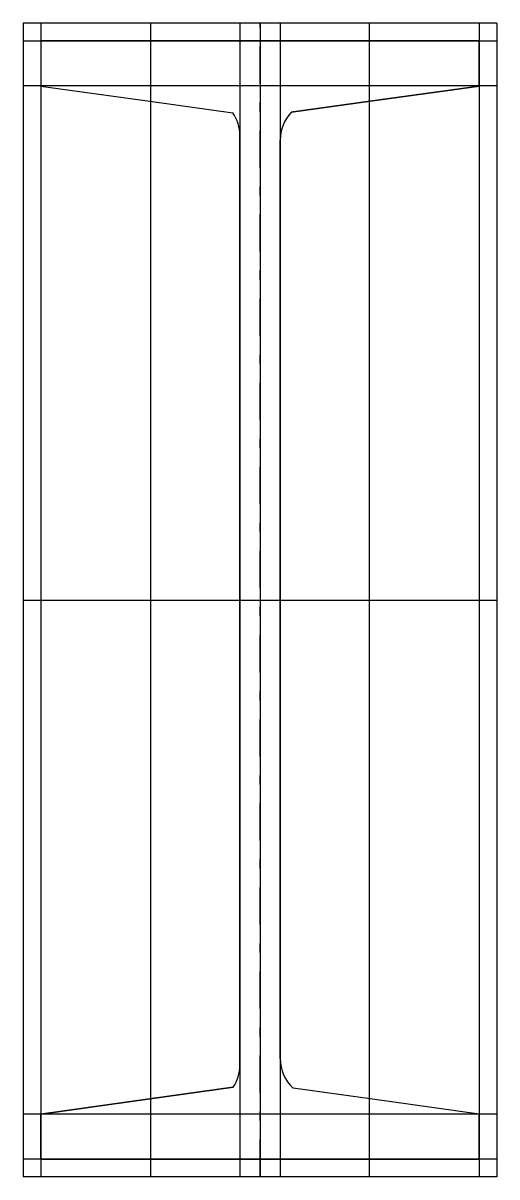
# Model space of a CAD drawing. Extents: x -80 to 80, y -155 to 237.
import ezdxf

# ---------------------------------------------------------------- set-up
doc = ezdxf.new("R2010")
doc.units = 0
doc.linetypes.add('CENTER', pattern=[28.575, 12.7, -6.35, 3.175, -6.35])
doc.layers.get('0').update_dxf_attribs({"linetype": 'CONTINUOUS'})

msp = doc.modelspace()

# ---------------------------------------------------------------- linework, layer by layer
at = {"linetype": 'CONTINUOUS'}
for p, q in [((-80.5, 236.77), (-80.5, -155.32)), ((80.5, 236.77), (-80.5, 236.77)), ((-74.5, 236.77), (-74.5, -155.32)), ((-37.25, 236.77), (-37.25, -155.32)), ((-6.85, 236.77), (-6.85, -155.32)), ((0, 236.77), (0, -155.32)), ((6.85, 236.77), (6.85, -155.32)), ((37.25, -155.32), (37.25, 236.77)), ((74.5, 236.77), (74.5, -155.32)), ((80.5, 236.77), (80.5, -155.32)), ((-80.5, 230.68), (80.5, 230.68)), ((74.5, 230.68), (-74.5, 230.68)), ((-74.5, 230.68), (-74.5, 215.38)), ((74.5, 230.68), (-74.5, 230.68)), ((-74.5, 230.68), (-74.5, 215.38)), ((74.5, 215.38), (74.5, 230.68)), ((74.5, 230.68), (74.5, 215.38)), ((80.5, 215.4), (-80.5, 215.4)), ((-74.5, 215.38), (-37.38, 210.18)), ((-74.5, 215.38), (-37.38, 210.18)), ((37.38, 210.18), (74.5, 215.38)), ((74.5, 215.38), (37.38, 210.18)), ((-37.38, 210.18), (-9.18, 206.23)), ((-37.38, 210.18), (-9.18, 206.23)), ((10.64, 206.44), (37.38, 210.18)), ((37.38, 210.18), (10.64, 206.44)), ((-6.85, 198.59), (-6.85, -117.35)), ((-6.85, -117.35), (-6.85, 198.59)), ((6.85, -115.08), (6.85, 196.97)), ((6.85, -115.08), (6.85, 196.97)), ((-80.5, 40.68), (80.5, 40.68)), ((-9.09, -124.86), (-37.38, -128.82)), ((-37.38, -128.82), (-9.09, -124.86)), ((37.38, -128.82), (11.28, -125.16)), ((37.38, -128.82), (11.28, -125.16)), ((-37.38, -128.82), (-74.5, -134.02)), ((-74.5, -134.02), (-37.38, -128.82)), ((74.5, -134.02), (37.38, -128.82)), ((74.5, -134.02), (37.38, -128.82)), ((80.5, -134.03), (-80.5, -134.03)), ((-74.5, -134.02), (-74.5, -149.32)), ((-74.5, -149.32), (-74.5, -134.02)), ((74.5, -149.32), (74.5, -134.02)), ((74.5, -149.32), (74.5, -134.02)), ((80.5, -149.32), (-80.5, -149.32)), ((-74.5, -149.32), (74.5, -149.32)), ((74.5, -149.32), (-74.5, -149.32)), ((80.5, -155.32), (-80.5, -155.32))]:
    msp.add_line(p, q, dxfattribs=at)
at = {"linetype": 'CENTER'}
for p, q in [((0, -155.32), (0, 236.77)), ((-80.5, 40.66), (80.5, 40.66))]:
    msp.add_line(p, q, dxfattribs=at)
at = {"linetype": 'CONTINUOUS'}
for centre, start, end in [((-20.55, 198.59), 0.0119, 33.9088), ((-20.55, 198.59), 0.0119, 33.9088), ((20.55, 196.98), 136.3324, 180.0439), ((20.55, 196.98), 136.3324, 180.0439), ((-20.55, -117.35), 326.772, 0.0116), ((-20.55, -117.35), 326.772, 0.0116), ((20.55, -115.07), 180.0313, 227.4182), ((20.55, -115.07), 180.0313, 227.4182)]:
    msp.add_arc(centre, 13.7, start, end, dxfattribs=at)

doc.saveas('drawing.dxf')
